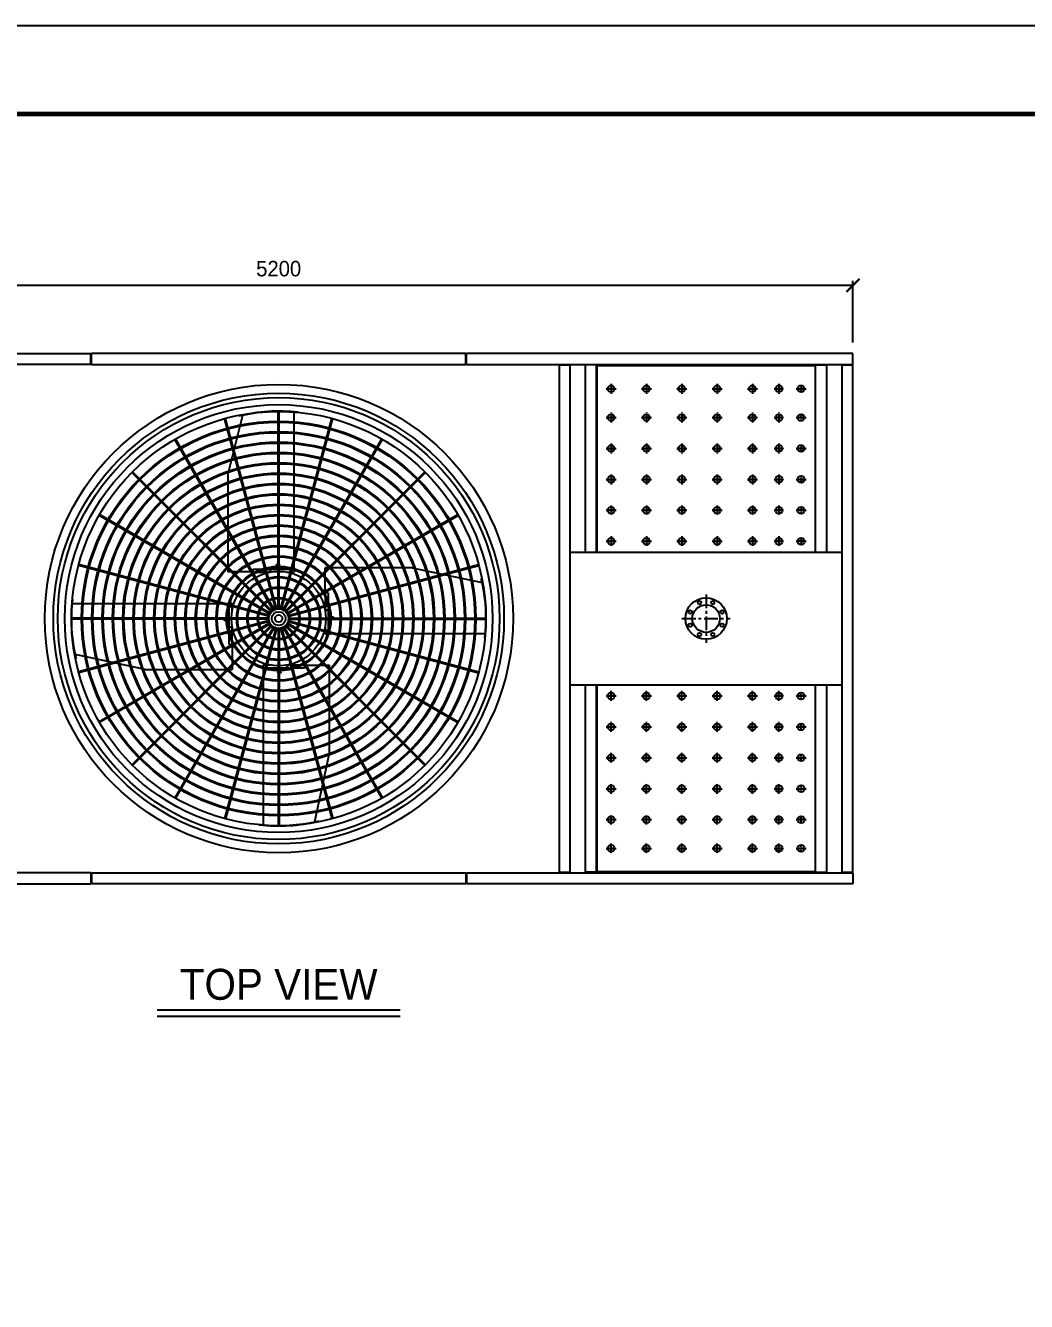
# Model space of a CAD drawing. Header units: millimetres. Extents: x 0 to 16815, y 0 to 11890.
# Drawn here: x 4202 to 8734, y 6116 to 11890 of the extents above; entities that cross this region are included whole.
import ezdxf
from ezdxf.enums import TextEntityAlignment as Align

# ---------------------------------------------------------------- set-up
doc = ezdxf.new("R2010")
doc.units = ezdxf.units.MM
doc.linetypes.add('CENTER', pattern=[2, 1.25, -0.25, 0.25, -0.25])
doc.layers.get('DEFPOINTS').update_dxf_attribs({"color": 143})
for name, color, linetype in [('CENTER', 1, 'CENTER'), ('냉각탑_dim', 1, 'Continuous'), ('냉각탑_form', 1, 'Continuous'), ('냉각탑_text', 3, 'Continuous')]:
    doc.layers.add(name, color=color, linetype=linetype)
doc.styles.add('HY울릉도L', font='')
doc.styles.add('돋움', font='')
doc.styles.get('HY울릉도L').set_extended_font_data('HY울릉도L')
doc.styles.get('돋움').set_extended_font_data('Dotum')
doc.dimstyles.new('성지DIM', dxfattribs={"dimtxt": 3.5, "dimasz": 3, "dimexe": 1, "dimexo": 2.5, "dimgap": 2, "dimtad": 1, "dimdec": 0, "dimzin": 3, "dimdsep": 46, "dimtxsty": 'HY울릉도L', "dimblk": 'ARCHTICK', "dimcen": -2, "dimclrd": 256, "dimclre": 256, "dimclrt": 7, "dimadec": 0, "dimazin": 0, "dimtfac": 1, "dimtdec": 0, "dimtofl": 0, "dimtmove": 0, "dimatfit": 3, "dimfxl": 0, "dimtolj": 1, "dimtzin": 0, "dimlwe": -1, "dimarcsym": 0})

# ---------------------------------------------------------------- blocks, each defined once
blk = doc.blocks.new('냉각탑form')
at = {"layer": 'DEFPOINTS'}
blk.add_lwpolyline([(0, 297.07), (420.1, 297.07), (420.1, 0), (0, 0)], close=True, dxfattribs=at)
at = {"layer": '냉각탑_form', "const_width": 0.5}
blk.add_lwpolyline([(10, 287.07), (10, 10), (410.1, 10), (410.1, 287.07)], close=True, dxfattribs=at)
blk = doc.blocks.new('_ArchTick')
at = {"color": 0, "linetype": 'ByBlock', "const_width": 0.15}
blk.add_lwpolyline([(-0.5, -0.5), (0.5, 0.5)], dxfattribs=at)
blk = doc.blocks.new('*D60')
at = {"layer": 'DEFPOINTS', "color": 0, "transparency": 16777216}
for p in [(7948.1, 10714.7), (2748.1, 10406.3), (7948.1, 10406.3)]:
    blk.add_point(p, dxfattribs=at)
at = {"layer": '냉각탑_dim', "transparency": 16777216}
for p, q in [((2748.1, 10456.3), (2748.1, 10734.7)), ((7948.1, 10456.3), (7948.1, 10734.7))]:
    blk.add_line(p, q, dxfattribs=at)
at = {"layer": '냉각탑_dim', "lineweight": -2, "transparency": 16777216}
blk.add_line((2748.1, 10714.7), (7948.1, 10714.7), dxfattribs=at)
at = {"layer": '냉각탑_dim', "lineweight": -2, "transparency": 16777216, "xscale": 60, "yscale": 60, "zscale": 60, "rotation": 180}
blk.add_blockref('_ArchTick', (2748.1, 10714.7), dxfattribs=at)
at = {"layer": '냉각탑_dim', "lineweight": -2, "transparency": 16777216, "xscale": 60, "yscale": 60, "zscale": 60}
blk.add_blockref('_ArchTick', (7948.1, 10714.7), dxfattribs=at)
at = {"layer": '냉각탑_dim', "color": 7, "transparency": 16777216, "insert": (5348.1, 10789.7), "char_height": 70, "attachment_point": 5, "style": 'HY울릉도L'}
blk.add_mtext('\\A1;5200', dxfattribs=at)

msp = doc.modelspace()

# ---------------------------------------------------------------- linework, layer by layer
at = {"color": 3}
for p, q in [((2748.1, 10406.3), (4498.1, 10406.3)), ((4498.1, 10356.3), (4498.1, 10406.3)), ((4498.1, 10356.3), (4498.1, 10406.3)), ((4500.1, 10356.3), (4500.1, 10406.3)), ((6196.1, 10406.3), (4500.1, 10406.3)), ((4500.1, 10356.3), (4500.1, 10406.3)), ((4500.1, 10356.3), (4500.1, 10406.3)), ((4500.1, 10356.3), (4500.1, 10406.3)), ((6196.1, 10406.3), (4500.1, 10406.3)), ((4500.1, 10356.3), (4500.1, 10406.3)), ((4500.1, 10356.3), (4500.1, 10406.3)), ((6196.1, 10356.3), (6196.1, 10406.3)), ((6196.1, 10356.3), (6196.1, 10406.3)), ((6196.1, 10356.3), (6196.1, 10406.3)), ((6196.1, 10356.3), (6196.1, 10406.3)), ((6196.1, 10356.3), (6196.1, 10406.3)), ((6196.1, 10356.3), (6196.1, 10406.3)), ((6196.1, 10356.3), (6196.1, 10406.3)), ((6196.1, 10356.3), (6196.1, 10406.3)), ((7948.1, 10406.3), (6198.1, 10406.3)), ((6198.1, 10356.3), (6198.1, 10406.3)), ((6198.1, 10356.3), (6198.1, 10406.3)), ((7948.1, 10356.3), (7948.1, 10406.3)), ((4498.1, 10356.3), (2748.1, 10356.3)), ((4500.1, 10356.3), (6196.1, 10356.3)), ((4500.1, 10356.3), (6196.1, 10356.3)), ((6198.1, 10356.3), (7948.1, 10356.3)), ((6618.3, 10354.3), (6618.3, 8058.3)), ((6618.3, 10354.3), (6668.3, 10354.3)), ((6668.3, 8058.3), (6668.3, 10354.3)), ((6787.2, 10354.3), (6737.2, 10354.3)), ((6737.2, 9506.3), (6737.2, 10354.3)), ((6787.2, 9506.3), (6787.2, 10354.3)), ((6789.2, 10351.3), (7777.2, 10351.3)), ((6789.2, 10351.3), (6789.2, 9506.3)), ((7777.2, 10351.3), (7777.2, 9506.3)), ((7777.2, 10351.3), (7777.2, 9506.3)), ((7779.2, 10354.3), (7829.2, 10354.3)), ((7779.2, 9506.3), (7779.2, 10354.3)), ((7829.2, 9506.3), (7829.2, 10354.3)), ((7898.2, 10354.3), (7948.2, 10354.3)), ((7898.2, 10354.3), (7898.2, 8058.3)), ((7948.2, 8058.3), (7948.2, 10354.3)), ((5333.1, 9253.2), (5103.2, 10111.2)), ((5337.6, 9254.4), (5107.7, 10112.4)), ((5117.8, 9855.9), (5185.2, 10126.2)), ((5345.8, 9255.4), (5345.8, 10143.8)), ((5350.4, 9255.4), (5350.4, 10143.8)), ((5358.6, 9254.4), (5588.5, 10112.4)), ((5363.1, 9253.2), (5593, 10111.2)), ((5417, 10140.3), (5417, 9430.5)), ((5321.5, 9247.7), (4877.3, 10017)), ((5325.5, 9250), (4881.4, 10019.3)), ((5370.6, 9250), (5814.8, 10019.3)), ((5374.7, 9247.7), (5818.9, 10017)), ((5311.7, 9239.4), (4683.5, 9867.5)), ((5315, 9242.7), (4686.9, 9870.8)), ((5117.8, 9855.9), (5117.8, 9417.2)), ((5381.2, 9242.7), (6009.3, 9870.8)), ((5384.5, 9239.4), (6012.7, 9867.5)), ((5304.3, 9228.8), (4535, 9673)), ((5306.7, 9232.9), (4537.4, 9677)), ((5389.5, 9232.9), (6158.8, 9677)), ((5391.8, 9228.8), (6161.2, 9673)), ((6668.3, 9506.3), (7898.2, 9506.3)), ((7948.2, 9506.3), (7948.3, 9506.3)), ((5300, 9216.7), (4442, 9446.7)), ((5301.2, 9221.3), (4443.2, 9451.2)), ((5231.6, 9417.2), (5117.8, 9417.2)), ((5231.6, 9417.2), (5117.8, 9417.2)), ((5231.6, 9430.5), (5417.9, 9430.5)), ((5231.6, 9430.5), (5417.9, 9430.5)), ((5231.6, 9430.5), (5231.6, 9416.4)), ((5231.6, 9430.5), (5231.6, 9416.4)), ((5231.6, 9416.4), (5309.4, 9416.4)), ((5231.6, 9416.4), (5309.4, 9416.4)), ((5342.1, 9451.9), (5339.1, 9446.8)), ((5342.1, 9451.9), (5339.1, 9446.8)), ((5339.1, 9446.8), (5342.1, 9441.8)), ((5339.1, 9446.8), (5342.1, 9441.8)), ((5347.9, 9451.9), (5342.1, 9451.9)), ((5347.9, 9451.9), (5342.1, 9451.9)), ((5342.1, 9441.8), (5347.9, 9441.8)), ((5342.1, 9441.8), (5347.9, 9441.8)), ((5350.9, 9446.8), (5347.9, 9451.9)), ((5350.9, 9446.8), (5347.9, 9451.9)), ((5347.9, 9441.8), (5350.9, 9446.8)), ((5347.9, 9441.8), (5350.9, 9446.8)), ((5386.8, 9416.4), (5417.9, 9416.4)), ((5386.8, 9416.4), (5417.9, 9416.4)), ((5395, 9221.3), (6253, 9451.2)), ((5396.2, 9216.7), (6254.2, 9446.7)), ((5417.9, 9430.5), (5417.9, 9416.4)), ((5417.9, 9430.5), (5417.9, 9416.4)), ((5952.3, 9436.6), (5559, 9436.6)), ((5559, 9322.8), (5559, 9436.6)), ((5559, 9322.8), (5559, 9436.6)), ((5952.3, 9436.6), (6269.5, 9369.1)), ((6266.8, 9388.1), (6265.2, 9388.1)), ((5558.2, 9322.8), (5558.2, 9245)), ((5558.2, 9322.8), (5558.2, 9245)), ((5572.3, 9322.8), (5558.2, 9322.8)), ((5572.3, 9322.8), (5558.2, 9322.8)), ((5572.3, 9322.8), (5572.3, 9136.5)), ((5572.3, 9322.8), (5572.3, 9136.5)), ((4412.6, 9275.2), (5123.9, 9275.2)), ((5123.9, 9089.7), (5123.9, 9276.1)), ((5123.9, 9089.7), (5123.9, 9276.1)), ((5123.9, 9276.1), (5137.9, 9276.1)), ((5123.9, 9276.1), (5137.9, 9276.1)), ((5137.9, 9245), (5137.9, 9276.1)), ((5137.9, 9245), (5137.9, 9276.1)), ((6283.2, 9294.7), (6281.6, 9294.7)), ((5298.9, 9208.6), (4410.6, 9208.6)), ((5298.9, 9203.9), (4410.6, 9203.9)), ((5300, 9195.8), (4442, 8965.9)), ((5301.2, 9191.3), (4443.2, 8961.4)), ((5304.3, 9183.7), (4535, 8739.6)), ((5107.5, 9209), (5102.5, 9206.1)), ((5107.5, 9209), (5102.5, 9206.1)), ((5102.5, 9206.1), (5102.5, 9200.3)), ((5102.5, 9206.1), (5102.5, 9200.3)), ((5102.5, 9200.3), (5107.5, 9197.3)), ((5102.5, 9200.3), (5107.5, 9197.3)), ((5112.6, 9206.1), (5107.5, 9209)), ((5112.6, 9206.1), (5107.5, 9209)), ((5107.5, 9197.3), (5112.6, 9200.3)), ((5107.5, 9197.3), (5112.6, 9200.3)), ((5112.6, 9200.3), (5112.6, 9206.1)), ((5112.6, 9200.3), (5112.6, 9206.1)), ((5391.8, 9183.7), (6161.2, 8739.6)), ((5395, 9191.3), (6253, 8961.4)), ((5396.2, 9195.8), (6254.2, 8965.9)), ((5397.3, 9208.6), (6285.6, 9208.6)), ((5397.3, 9203.9), (6285.6, 9203.9)), ((5588.7, 9215.2), (5583.6, 9212.3)), ((5588.7, 9215.2), (5583.6, 9212.3)), ((5583.6, 9212.3), (5583.6, 9206.4)), ((5583.6, 9212.3), (5583.6, 9206.4)), ((5583.6, 9206.4), (5588.7, 9203.5)), ((5583.6, 9206.4), (5588.7, 9203.5)), ((5593.7, 9212.3), (5588.7, 9215.2)), ((5593.7, 9212.3), (5588.7, 9215.2)), ((5588.7, 9203.5), (5593.7, 9206.4)), ((5588.7, 9203.5), (5593.7, 9206.4)), ((5593.7, 9206.4), (5593.7, 9212.3)), ((5593.7, 9206.4), (5593.7, 9212.3)), ((5306.7, 9179.7), (4537.4, 8735.5)), ((5311.7, 9173.2), (4683.5, 8545)), ((5315, 9169.9), (4686.9, 8541.7)), ((5321.5, 9164.9), (4877.3, 8395.6)), ((5325.5, 9162.5), (4881.4, 8393.2)), ((5333.1, 9159.4), (5103.2, 8301.3)), ((5337.6, 9158.2), (5107.7, 8300.1)), ((5137.9, 9089.7), (5137.9, 9167.6)), ((5137.9, 9089.7), (5137.9, 9167.6)), ((5345.8, 9157.1), (5345.8, 8268.8)), ((5350.4, 9157.1), (5350.4, 8268.8)), ((5358.6, 9158.2), (5588.5, 8300.1)), ((5363.1, 9159.4), (5593, 8301.3)), ((5370.6, 9162.5), (5814.8, 8393.2)), ((5374.7, 9164.9), (5818.9, 8395.6)), ((5381.2, 9169.9), (6009.3, 8541.7)), ((5384.5, 9173.2), (6012.7, 8545)), ((5389.5, 9179.7), (6158.8, 8735.5)), ((5558.2, 9167.6), (5558.2, 9136.5)), ((5558.2, 9167.6), (5558.2, 9136.5)), ((5572.3, 9136.5), (5558.2, 9136.5)), ((5572.3, 9136.5), (5558.2, 9136.5)), ((6283.6, 9137.4), (5572.3, 9137.4)), ((5123.9, 9089.7), (5137.9, 9089.7)), ((5123.9, 9089.7), (5137.9, 9089.7)), ((5137.2, 9089.7), (5137.2, 8976)), ((5137.2, 9089.7), (5137.2, 8976)), ((6283.2, 9117.8), (6281.6, 9117.8)), ((4743.9, 8976), (4426.7, 9043.4)), ((4743.9, 8976), (5137.2, 8976)), ((5309.4, 8996.1), (5278.3, 8996.1)), ((5278.3, 8982.1), (5278.3, 8996.1)), ((5309.4, 8996.1), (5278.3, 8996.1)), ((5278.3, 8982.1), (5278.3, 8996.1)), ((5309.4, 8996.1), (5278.3, 8996.1)), ((5278.3, 8982.1), (5278.3, 8996.1)), ((5309.4, 8996.1), (5278.3, 8996.1)), ((5278.3, 8982.1), (5278.3, 8996.1)), ((5464.6, 8982.1), (5278.3, 8982.1)), ((5464.6, 8982.1), (5278.3, 8982.1)), ((5464.6, 8982.1), (5278.3, 8982.1)), ((5464.6, 8982.1), (5278.3, 8982.1)), ((5279.2, 8272.2), (5279.2, 8982.1)), ((5279.2, 8272.2), (5279.2, 8982.1)), ((5348.3, 8970.8), (5345.3, 8965.7)), ((5348.3, 8970.8), (5345.3, 8965.7)), ((5348.3, 8970.8), (5345.3, 8965.7)), ((5348.3, 8970.8), (5345.3, 8965.7)), ((5345.3, 8965.7), (5348.3, 8960.6)), ((5345.3, 8965.7), (5348.3, 8960.6)), ((5345.3, 8965.7), (5348.3, 8960.6)), ((5345.3, 8965.7), (5348.3, 8960.6)), ((5354.1, 8970.8), (5348.3, 8970.8)), ((5354.1, 8970.8), (5348.3, 8970.8)), ((5354.1, 8970.8), (5348.3, 8970.8)), ((5354.1, 8970.8), (5348.3, 8970.8)), ((5348.3, 8960.6), (5354.1, 8960.6)), ((5348.3, 8960.6), (5354.1, 8960.6)), ((5348.3, 8960.6), (5354.1, 8960.6)), ((5348.3, 8960.6), (5354.1, 8960.6)), ((5357, 8965.7), (5354.1, 8970.8)), ((5357, 8965.7), (5354.1, 8970.8)), ((5357, 8965.7), (5354.1, 8970.8)), ((5357, 8965.7), (5354.1, 8970.8)), ((5354.1, 8960.6), (5357, 8965.7)), ((5354.1, 8960.6), (5357, 8965.7)), ((5354.1, 8960.6), (5357, 8965.7)), ((5354.1, 8960.6), (5357, 8965.7)), ((5464.6, 8996.1), (5386.8, 8996.1)), ((5464.6, 8996.1), (5386.8, 8996.1)), ((5464.6, 8996.1), (5386.8, 8996.1)), ((5464.6, 8996.1), (5386.8, 8996.1)), ((5464.6, 8982.1), (5464.6, 8996.1)), ((5464.6, 8982.1), (5464.6, 8996.1)), ((5464.6, 8982.1), (5464.6, 8996.1)), ((5464.6, 8982.1), (5464.6, 8996.1)), ((5464.6, 8995.3), (5578.4, 8995.3)), ((5464.6, 8995.3), (5578.4, 8995.3)), ((5464.6, 8995.3), (5578.4, 8995.3)), ((5464.6, 8995.3), (5578.4, 8995.3)), ((5578.4, 8603.6), (5578.4, 8995.3)), ((5578.4, 8603.6), (5578.4, 8995.3)), ((6668.3, 8906.3), (7898.2, 8906.3)), ((6737.2, 8058.3), (6737.2, 8906.3)), ((6787.2, 8058.3), (6787.2, 8906.3)), ((6789.2, 8906.3), (6789.2, 8061.3)), ((7777.2, 8906.3), (7777.2, 8061.3)), ((7777.2, 8906.3), (7777.2, 8061.3)), ((7779.2, 8058.3), (7779.2, 8906.3)), ((7829.2, 8058.3), (7829.2, 8906.3)), ((7948.2, 8906.3), (7948.3, 8906.3)), ((5578.4, 8603.6), (5511, 8286.4)), ((4498.1, 8056.3), (2748.1, 8056.3)), ((4498.1, 8056.3), (4498.1, 8006.3)), ((4498.1, 8056.3), (4498.1, 8006.3)), ((4500, 8056.3), (4500, 8006.3)), ((4500, 8056.3), (6196, 8056.3)), ((4500, 8056.3), (4500, 8006.3)), ((4500, 8056.3), (4500, 8006.3)), ((4500, 8056.3), (4500, 8006.3)), ((4500, 8056.3), (6196, 8056.3)), ((4500, 8056.3), (4500, 8006.3)), ((4500, 8056.3), (4500, 8006.3)), ((6196, 8056.3), (6196, 8006.3)), ((6196, 8056.3), (6196, 8006.3)), ((6196, 8056.3), (6196, 8006.3)), ((6196, 8056.3), (6196, 8006.3)), ((6196, 8056.3), (6196, 8006.3)), ((6196, 8056.3), (6196, 8006.3)), ((6196, 8056.3), (6196, 8006.3)), ((6196, 8056.3), (6196, 8006.3)), ((6198.1, 8056.3), (7948.1, 8056.3)), ((6198.1, 8056.3), (6198.1, 8006.3)), ((6198.1, 8056.3), (6198.1, 8006.3)), ((6618.3, 8058.3), (6668.3, 8058.3)), ((6787.2, 8058.3), (6737.2, 8058.3)), ((6789.2, 8061.3), (7777.2, 8061.3)), ((7779.2, 8058.3), (7829.2, 8058.3)), ((7898.2, 8058.3), (7948.2, 8058.3)), ((7948.1, 8056.3), (7948.1, 8006.3)), ((2748.1, 8006.3), (4498.1, 8006.3)), ((6196, 8006.3), (4500, 8006.3)), ((6196, 8006.3), (4500, 8006.3)), ((7948.1, 8006.3), (6198.1, 8006.3))]:
    msp.add_line(p, q, dxfattribs=at)
at = {"color": 1}
for p, q in [((4798.1, 7436.3), (5898.1, 7436.3)), ((4798.1, 7406.3), (5898.1, 7406.3))]:
    msp.add_line(p, q, dxfattribs=at)
at = {"color": 3}
for centre, radius in [((5349.3, 9206.3), 1060), ((5348.1, 9206.3), 1020), ((5348.1, 9206.3), 1000), ((5348.1, 9206.3), 1000), ((5348.1, 9206.3), 968.3), ((5348.1, 9206.3), 937.5), ((5348.1, 9206.3), 893), ((5348.1, 9206.3), 888.3), ((5348.1, 9206.3), 846.1), ((5348.1, 9206.3), 841.4), ((5348.1, 9206.3), 799.2), ((5348.1, 9206.3), 794.5), ((5348.1, 9206.3), 752.3), ((5348.1, 9206.3), 747.6), ((5348.1, 9206.3), 705.5), ((5348.1, 9206.3), 700.8), ((5348.1, 9206.3), 658.6), ((5348.1, 9206.3), 653.9), ((5348.1, 9206.3), 611.7), ((5348.1, 9206.3), 607), ((5348.1, 9206.3), 564.8), ((5348.1, 9206.3), 560.1), ((5348.1, 9206.3), 518), ((5348.1, 9206.3), 513.3), ((5348.1, 9206.3), 471.1), ((5348.1, 9206.3), 466.4), ((5348.1, 9206.3), 424.2), ((5348.1, 9206.3), 419.5), ((5348.1, 9206.3), 377.3), ((5348.1, 9206.3), 372.6), ((5348.1, 9206.3), 330.5), ((5348.1, 9206.3), 325.8), ((5348.1, 9206.3), 283.6), ((5348.1, 9206.3), 278.9), ((5348.1, 9206.3), 236.7), ((5348.1, 9206.3), 232), ((5348.1, 9206.3), 213.7), ((5278.3, 9424.2), 1.56), ((5278.3, 9424.2), 1.56), ((5309.5, 9424.2), 1.56), ((5309.5, 9424.2), 1.56), ((5345, 9446.8), 6.64), ((5345, 9446.8), 6.64), ((5402.5, 9424.2), 1.56), ((5402.5, 9424.2), 1.56), ((5348.1, 9206.3), 189.8), ((5348.1, 9206.3), 185.2), ((5348.1, 9206.3), 143), ((5348.1, 9206.3), 138.3), ((5348.1, 9206.3), 96.1), ((5348.1, 9206.3), 91.4), ((7283.3, 9206.3), 93.8), ((5130.1, 9260.7), 1.56), ((5130.1, 9260.7), 1.56), ((5348.1, 9206.3), 49.2), ((5348.1, 9206.3), 44.5), ((5566.1, 9276.1), 1.56), ((5566.1, 9276.1), 1.56), ((5566.1, 9244.9), 1.56), ((5566.1, 9244.9), 1.56), ((7211.2, 9236.2), 7.81), ((7283.3, 9206.3), 62.5), ((7253.5, 9278.5), 7.81), ((7313.2, 9278.5), 7.81), ((7355.5, 9236.2), 7.81), ((5107.5, 9203.2), 6.64), ((5107.5, 9203.2), 6.64), ((5348.1, 9206.3), 31.2), ((5348.1, 9206.3), 16.4), ((5588.7, 9209.4), 6.64), ((5588.7, 9209.4), 6.64), ((7211.2, 9176.4), 7.81), ((7355.5, 9176.4), 7.81), ((5130.1, 9167.7), 1.56), ((5130.1, 9167.7), 1.56), ((5130.1, 9136.5), 1.56), ((5130.1, 9136.5), 1.56), ((5566.1, 9151.9), 1.56), ((5566.1, 9151.9), 1.56), ((7253.5, 9134.1), 7.81), ((7313.2, 9134.1), 7.81), ((5293.7, 8988.3), 1.56), ((5293.7, 8988.3), 1.56), ((5293.7, 8988.3), 1.56), ((5293.7, 8988.3), 1.56), ((5351.2, 8965.7), 6.64), ((5351.2, 8965.7), 6.64), ((5351.2, 8965.7), 6.64), ((5351.2, 8965.7), 6.64), ((5386.7, 8988.3), 1.56), ((5386.7, 8988.3), 1.56), ((5386.7, 8988.3), 1.56), ((5386.7, 8988.3), 1.56), ((5417.9, 8988.3), 1.56), ((5417.9, 8988.3), 1.56), ((5417.9, 8988.3), 1.56), ((5417.9, 8988.3), 1.56)]:
    msp.add_circle(centre, radius, dxfattribs=at)
for centre in [(6853.2, 10246.3), (7013.2, 10246.3), (7173.2, 10246.3), (7333.2, 10246.3), (7493.2, 10246.3), (7613.2, 10246.3), (7713.2, 10246.3), (6853.2, 10116.3), (7013.2, 10116.3), (7173.2, 10116.3), (7333.2, 10116.3), (7493.2, 10116.3), (7613.2, 10116.3), (7713.2, 10116.3), (6853.2, 9976.3), (7013.2, 9976.3), (7173.2, 9976.3), (7333.2, 9976.3), (7493.2, 9976.3), (7613.2, 9976.3), (7713.2, 9976.3), (6853.2, 9836.3), (7013.2, 9836.3), (7173.2, 9836.3), (7333.2, 9836.3), (7493.2, 9836.3), (7613.2, 9836.3), (7713.2, 9836.3), (6853.2, 9696.3), (7013.2, 9696.3), (7173.2, 9696.3), (7333.2, 9696.3), (7493.2, 9696.3), (7613.2, 9696.3), (7713.2, 9696.3), (6853.2, 9556.3), (7013.2, 9556.3), (7173.2, 9556.3), (7333.2, 9556.3), (7493.2, 9556.3), (7613.2, 9556.3), (7713.2, 9556.3), (6853.2, 8856.3), (7013.2, 8856.3), (7173.2, 8856.3), (7333.2, 8856.3), (7493.2, 8856.3), (7613.2, 8856.3), (7713.2, 8856.3), (6853.2, 8716.3), (7013.2, 8716.3), (7173.2, 8716.3), (7333.2, 8716.3), (7493.2, 8716.3), (7613.2, 8716.3), (7713.2, 8716.3), (6853.2, 8576.3), (7013.2, 8576.3), (7173.2, 8576.3), (7333.2, 8576.3), (7493.2, 8576.3), (7613.2, 8576.3), (7713.2, 8576.3), (6853.2, 8436.3), (7013.2, 8436.3), (7173.2, 8436.3), (7333.2, 8436.3), (7493.2, 8436.3), (7613.2, 8436.3), (7713.2, 8436.3), (6853.2, 8296.3), (7013.2, 8296.3), (7173.2, 8296.3), (7333.2, 8296.3), (7493.2, 8296.3), (7613.2, 8296.3), (7713.2, 8296.3), (6853.2, 8166.3), (7013.2, 8166.3), (7173.2, 8166.3), (7333.2, 8166.3), (7493.2, 8166.3), (7613.2, 8166.3), (7713.2, 8166.3)]:
    msp.add_circle(centre, 15.5)
for centre, radius, start, end in [((5348.1, 9363.7), 781.2, 83.50065, 103.45952), ((5348.1, 9363.7), 779.7, 83.48757, 103.487), ((5507, 9206.3), 779.7, 353.48757, 13.487), ((5507, 9206.3), 781.2, 353.50065, 13.45952), ((5189.2, 9206.3), 781.2, 173.50065, 193.45952), ((5189.2, 9206.3), 779.7, 173.48757, 193.487), ((5348.1, 9048.9), 779.7, 263.48757, 283.487), ((5348.1, 9048.9), 781.2, 263.50065, 283.45952)]:
    msp.add_arc(centre, radius, start, end, dxfattribs=at)
at = {"layer": 'CENTER'}
for p, q in [((6830.9, 10246.3), (6875.5, 10246.3)), ((6870.4, 10246.3), (6836, 10246.3)), ((6836, 10246.3), (6870.4, 10246.3)), ((6870.4, 10246.3), (6836, 10246.3)), ((6853.2, 10268.6), (6853.2, 10223.9)), ((6853.2, 10263.5), (6853.2, 10229.1)), ((6990.9, 10246.3), (7035.5, 10246.3)), ((7030.4, 10246.3), (6996, 10246.3)), ((6996, 10246.3), (7030.4, 10246.3)), ((7030.4, 10246.3), (6996, 10246.3)), ((7013.2, 10268.6), (7013.2, 10223.9)), ((7013.2, 10263.5), (7013.2, 10229.1)), ((7150.9, 10246.3), (7195.5, 10246.3)), ((7190.4, 10246.3), (7156, 10246.3)), ((7156, 10246.3), (7190.4, 10246.3)), ((7190.4, 10246.3), (7156, 10246.3)), ((7173.2, 10268.6), (7173.2, 10223.9)), ((7173.2, 10263.5), (7173.2, 10229.1)), ((7310.9, 10246.3), (7355.5, 10246.3)), ((7350.4, 10246.3), (7316, 10246.3)), ((7316, 10246.3), (7350.4, 10246.3)), ((7350.4, 10246.3), (7316, 10246.3)), ((7333.2, 10268.6), (7333.2, 10223.9)), ((7333.2, 10263.5), (7333.2, 10229.1)), ((7470.9, 10246.3), (7515.5, 10246.3)), ((7510.4, 10246.3), (7476, 10246.3)), ((7476, 10246.3), (7510.4, 10246.3)), ((7510.4, 10246.3), (7476, 10246.3)), ((7493.2, 10268.6), (7493.2, 10223.9)), ((7493.2, 10263.5), (7493.2, 10229.1)), ((7590.9, 10246.3), (7635.5, 10246.3)), ((7630.4, 10246.3), (7596, 10246.3)), ((7596, 10246.3), (7630.4, 10246.3)), ((7630.4, 10246.3), (7596, 10246.3)), ((7613.2, 10268.6), (7613.2, 10223.9)), ((7613.2, 10263.5), (7613.2, 10229.1)), ((7690.9, 10246.3), (7735.5, 10246.3)), ((7730.4, 10246.3), (7696, 10246.3)), ((7696, 10246.3), (7730.4, 10246.3)), ((7730.4, 10246.3), (7696, 10246.3)), ((7713.2, 10263.5), (7713.2, 10229.1)), ((6830.9, 10116.3), (6875.5, 10116.3)), ((6870.4, 10116.3), (6836, 10116.3)), ((6836, 10116.3), (6870.4, 10116.3)), ((6870.4, 10116.3), (6836, 10116.3)), ((6853.2, 10138.6), (6853.2, 10093.9)), ((6853.2, 10133.5), (6853.2, 10099.1)), ((6853.2, 10133.5), (6853.2, 10099.1)), ((6990.9, 10116.3), (7035.5, 10116.3)), ((7030.4, 10116.3), (6996, 10116.3)), ((6996, 10116.3), (7030.4, 10116.3)), ((7030.4, 10116.3), (6996, 10116.3)), ((7013.2, 10138.6), (7013.2, 10093.9)), ((7013.2, 10133.5), (7013.2, 10099.1)), ((7013.2, 10133.5), (7013.2, 10099.1)), ((7150.9, 10116.3), (7195.5, 10116.3)), ((7190.4, 10116.3), (7156, 10116.3)), ((7156, 10116.3), (7190.4, 10116.3)), ((7190.4, 10116.3), (7156, 10116.3)), ((7173.2, 10138.6), (7173.2, 10093.9)), ((7173.2, 10133.5), (7173.2, 10099.1)), ((7173.2, 10133.5), (7173.2, 10099.1)), ((7310.9, 10116.3), (7355.5, 10116.3)), ((7350.4, 10116.3), (7316, 10116.3)), ((7316, 10116.3), (7350.4, 10116.3)), ((7350.4, 10116.3), (7316, 10116.3)), ((7333.2, 10138.6), (7333.2, 10093.9)), ((7333.2, 10133.5), (7333.2, 10099.1)), ((7333.2, 10133.5), (7333.2, 10099.1)), ((7470.9, 10116.3), (7515.5, 10116.3)), ((7510.4, 10116.3), (7476, 10116.3)), ((7476, 10116.3), (7510.4, 10116.3)), ((7510.4, 10116.3), (7476, 10116.3)), ((7493.2, 10138.6), (7493.2, 10093.9)), ((7493.2, 10133.5), (7493.2, 10099.1)), ((7493.2, 10133.5), (7493.2, 10099.1)), ((7590.9, 10116.3), (7635.5, 10116.3)), ((7630.4, 10116.3), (7596, 10116.3)), ((7596, 10116.3), (7630.4, 10116.3)), ((7630.4, 10116.3), (7596, 10116.3)), ((7613.2, 10138.6), (7613.2, 10093.9)), ((7613.2, 10133.5), (7613.2, 10099.1)), ((7613.2, 10133.5), (7613.2, 10099.1)), ((7690.9, 10116.3), (7735.5, 10116.3)), ((7730.4, 10116.3), (7696, 10116.3)), ((7696, 10116.3), (7730.4, 10116.3)), ((7730.4, 10116.3), (7696, 10116.3)), ((7713.2, 10133.5), (7713.2, 10099.1)), ((6853.2, 9998.6), (6853.2, 9953.9)), ((6853.2, 9993.5), (6853.2, 9959.1)), ((6853.2, 9993.5), (6853.2, 9959.1)), ((7013.2, 9998.6), (7013.2, 9953.9)), ((7013.2, 9993.5), (7013.2, 9959.1)), ((7013.2, 9993.5), (7013.2, 9959.1)), ((7173.2, 9998.6), (7173.2, 9953.9)), ((7173.2, 9993.5), (7173.2, 9959.1)), ((7173.2, 9993.5), (7173.2, 9959.1)), ((7333.2, 9998.6), (7333.2, 9953.9)), ((7333.2, 9993.5), (7333.2, 9959.1)), ((7333.2, 9993.5), (7333.2, 9959.1)), ((7493.2, 9998.6), (7493.2, 9953.9)), ((7493.2, 9993.5), (7493.2, 9959.1)), ((7493.2, 9993.5), (7493.2, 9959.1)), ((7613.2, 9998.6), (7613.2, 9953.9)), ((7613.2, 9993.5), (7613.2, 9959.1)), ((7613.2, 9993.5), (7613.2, 9959.1)), ((7713.2, 9993.5), (7713.2, 9959.1)), ((6830.9, 9976.3), (6875.5, 9976.3)), ((6870.4, 9976.3), (6836, 9976.3)), ((6836, 9976.3), (6870.4, 9976.3)), ((6870.4, 9976.3), (6836, 9976.3)), ((6990.9, 9976.3), (7035.5, 9976.3)), ((7030.4, 9976.3), (6996, 9976.3)), ((6996, 9976.3), (7030.4, 9976.3)), ((7030.4, 9976.3), (6996, 9976.3)), ((7150.9, 9976.3), (7195.5, 9976.3)), ((7190.4, 9976.3), (7156, 9976.3)), ((7156, 9976.3), (7190.4, 9976.3)), ((7190.4, 9976.3), (7156, 9976.3)), ((7310.9, 9976.3), (7355.5, 9976.3)), ((7350.4, 9976.3), (7316, 9976.3)), ((7316, 9976.3), (7350.4, 9976.3)), ((7350.4, 9976.3), (7316, 9976.3)), ((7470.9, 9976.3), (7515.5, 9976.3)), ((7510.4, 9976.3), (7476, 9976.3)), ((7476, 9976.3), (7510.4, 9976.3)), ((7510.4, 9976.3), (7476, 9976.3)), ((7590.9, 9976.3), (7635.5, 9976.3)), ((7630.4, 9976.3), (7596, 9976.3)), ((7596, 9976.3), (7630.4, 9976.3)), ((7630.4, 9976.3), (7596, 9976.3)), ((7690.9, 9976.3), (7735.5, 9976.3)), ((7730.4, 9976.3), (7696, 9976.3)), ((7696, 9976.3), (7730.4, 9976.3)), ((7730.4, 9976.3), (7696, 9976.3)), ((6830.9, 9836.3), (6875.5, 9836.3)), ((6870.4, 9836.3), (6836, 9836.3)), ((6836, 9836.3), (6870.4, 9836.3)), ((6870.4, 9836.3), (6836, 9836.3)), ((6853.2, 9858.6), (6853.2, 9813.9)), ((6853.2, 9853.5), (6853.2, 9819.1)), ((6853.2, 9853.5), (6853.2, 9819.1)), ((6990.9, 9836.3), (7035.5, 9836.3)), ((7030.4, 9836.3), (6996, 9836.3)), ((6996, 9836.3), (7030.4, 9836.3)), ((7030.4, 9836.3), (6996, 9836.3)), ((7013.2, 9858.6), (7013.2, 9813.9)), ((7013.2, 9853.5), (7013.2, 9819.1)), ((7013.2, 9853.5), (7013.2, 9819.1)), ((7150.9, 9836.3), (7195.5, 9836.3)), ((7190.4, 9836.3), (7156, 9836.3)), ((7156, 9836.3), (7190.4, 9836.3)), ((7190.4, 9836.3), (7156, 9836.3)), ((7173.2, 9858.6), (7173.2, 9813.9)), ((7173.2, 9853.5), (7173.2, 9819.1)), ((7173.2, 9853.5), (7173.2, 9819.1)), ((7310.9, 9836.3), (7355.5, 9836.3)), ((7350.4, 9836.3), (7316, 9836.3)), ((7316, 9836.3), (7350.4, 9836.3)), ((7350.4, 9836.3), (7316, 9836.3)), ((7333.2, 9858.6), (7333.2, 9813.9)), ((7333.2, 9853.5), (7333.2, 9819.1)), ((7333.2, 9853.5), (7333.2, 9819.1)), ((7470.9, 9836.3), (7515.5, 9836.3)), ((7510.4, 9836.3), (7476, 9836.3)), ((7476, 9836.3), (7510.4, 9836.3)), ((7510.4, 9836.3), (7476, 9836.3)), ((7493.2, 9858.6), (7493.2, 9813.9)), ((7493.2, 9853.5), (7493.2, 9819.1)), ((7493.2, 9853.5), (7493.2, 9819.1)), ((7590.9, 9836.3), (7635.5, 9836.3)), ((7630.4, 9836.3), (7596, 9836.3)), ((7596, 9836.3), (7630.4, 9836.3)), ((7630.4, 9836.3), (7596, 9836.3)), ((7613.2, 9858.6), (7613.2, 9813.9)), ((7613.2, 9853.5), (7613.2, 9819.1)), ((7613.2, 9853.5), (7613.2, 9819.1)), ((7690.9, 9836.3), (7735.5, 9836.3)), ((7730.4, 9836.3), (7696, 9836.3)), ((7696, 9836.3), (7730.4, 9836.3)), ((7730.4, 9836.3), (7696, 9836.3)), ((7713.2, 9853.5), (7713.2, 9819.1)), ((6853.2, 9718.6), (6853.2, 9673.9)), ((6853.2, 9713.5), (6853.2, 9679.1)), ((6853.2, 9713.5), (6853.2, 9679.1)), ((7013.2, 9718.6), (7013.2, 9673.9)), ((7013.2, 9713.5), (7013.2, 9679.1)), ((7013.2, 9713.5), (7013.2, 9679.1)), ((7173.2, 9718.6), (7173.2, 9673.9)), ((7173.2, 9713.5), (7173.2, 9679.1)), ((7173.2, 9713.5), (7173.2, 9679.1)), ((7333.2, 9718.6), (7333.2, 9673.9)), ((7333.2, 9713.5), (7333.2, 9679.1)), ((7333.2, 9713.5), (7333.2, 9679.1)), ((7493.2, 9718.6), (7493.2, 9673.9)), ((7493.2, 9713.5), (7493.2, 9679.1)), ((7493.2, 9713.5), (7493.2, 9679.1)), ((7613.2, 9718.6), (7613.2, 9673.9)), ((7613.2, 9713.5), (7613.2, 9679.1)), ((7613.2, 9713.5), (7613.2, 9679.1)), ((7713.2, 9713.5), (7713.2, 9679.1)), ((6830.9, 9696.3), (6875.5, 9696.3)), ((6870.4, 9696.3), (6836, 9696.3)), ((6836, 9696.3), (6870.4, 9696.3)), ((6870.4, 9696.3), (6836, 9696.3)), ((6990.9, 9696.3), (7035.5, 9696.3)), ((7030.4, 9696.3), (6996, 9696.3)), ((6996, 9696.3), (7030.4, 9696.3)), ((7030.4, 9696.3), (6996, 9696.3)), ((7150.9, 9696.3), (7195.5, 9696.3)), ((7190.4, 9696.3), (7156, 9696.3)), ((7156, 9696.3), (7190.4, 9696.3)), ((7190.4, 9696.3), (7156, 9696.3)), ((7310.9, 9696.3), (7355.5, 9696.3)), ((7350.4, 9696.3), (7316, 9696.3)), ((7316, 9696.3), (7350.4, 9696.3)), ((7350.4, 9696.3), (7316, 9696.3)), ((7470.9, 9696.3), (7515.5, 9696.3)), ((7510.4, 9696.3), (7476, 9696.3)), ((7476, 9696.3), (7510.4, 9696.3)), ((7510.4, 9696.3), (7476, 9696.3)), ((7590.9, 9696.3), (7635.5, 9696.3)), ((7630.4, 9696.3), (7596, 9696.3)), ((7596, 9696.3), (7630.4, 9696.3)), ((7630.4, 9696.3), (7596, 9696.3)), ((7690.9, 9696.3), (7735.5, 9696.3)), ((7730.4, 9696.3), (7696, 9696.3)), ((7696, 9696.3), (7730.4, 9696.3)), ((7730.4, 9696.3), (7696, 9696.3)), ((6830.9, 9556.3), (6875.5, 9556.3)), ((6870.4, 9556.3), (6836, 9556.3)), ((6836, 9556.3), (6870.4, 9556.3)), ((6870.4, 9556.3), (6836, 9556.3)), ((6853.2, 9578.6), (6853.2, 9533.9)), ((6853.2, 9573.5), (6853.2, 9539.1)), ((6853.2, 9573.5), (6853.2, 9539.1)), ((6990.9, 9556.3), (7035.5, 9556.3)), ((7030.4, 9556.3), (6996, 9556.3)), ((6996, 9556.3), (7030.4, 9556.3)), ((7030.4, 9556.3), (6996, 9556.3)), ((7013.2, 9578.6), (7013.2, 9533.9)), ((7013.2, 9573.5), (7013.2, 9539.1)), ((7013.2, 9573.5), (7013.2, 9539.1)), ((7150.9, 9556.3), (7195.5, 9556.3)), ((7190.4, 9556.3), (7156, 9556.3)), ((7156, 9556.3), (7190.4, 9556.3)), ((7190.4, 9556.3), (7156, 9556.3)), ((7173.2, 9578.6), (7173.2, 9533.9)), ((7173.2, 9573.5), (7173.2, 9539.1)), ((7173.2, 9573.5), (7173.2, 9539.1)), ((7310.9, 9556.3), (7355.5, 9556.3)), ((7350.4, 9556.3), (7316, 9556.3)), ((7316, 9556.3), (7350.4, 9556.3)), ((7350.4, 9556.3), (7316, 9556.3)), ((7333.2, 9578.6), (7333.2, 9533.9)), ((7333.2, 9573.5), (7333.2, 9539.1)), ((7333.2, 9573.5), (7333.2, 9539.1)), ((7470.9, 9556.3), (7515.5, 9556.3)), ((7510.4, 9556.3), (7476, 9556.3)), ((7476, 9556.3), (7510.4, 9556.3)), ((7510.4, 9556.3), (7476, 9556.3)), ((7493.2, 9578.6), (7493.2, 9533.9)), ((7493.2, 9573.5), (7493.2, 9539.1)), ((7493.2, 9573.5), (7493.2, 9539.1)), ((7590.9, 9556.3), (7635.5, 9556.3)), ((7630.4, 9556.3), (7596, 9556.3)), ((7596, 9556.3), (7630.4, 9556.3)), ((7630.4, 9556.3), (7596, 9556.3)), ((7613.2, 9578.6), (7613.2, 9533.9)), ((7613.2, 9573.5), (7613.2, 9539.1)), ((7613.2, 9573.5), (7613.2, 9539.1)), ((7690.9, 9556.3), (7735.5, 9556.3)), ((7730.4, 9556.3), (7696, 9556.3)), ((7696, 9556.3), (7730.4, 9556.3)), ((7730.4, 9556.3), (7696, 9556.3)), ((7713.2, 9573.5), (7713.2, 9539.1)), ((6830.9, 8856.3), (6875.5, 8856.3)), ((6870.4, 8856.3), (6836, 8856.3)), ((6836, 8856.3), (6870.4, 8856.3)), ((6870.4, 8856.3), (6836, 8856.3)), ((6853.2, 8833.9), (6853.2, 8878.6)), ((6853.2, 8839.1), (6853.2, 8873.5)), ((6853.2, 8839.1), (6853.2, 8873.5)), ((6990.9, 8856.3), (7035.5, 8856.3)), ((7030.4, 8856.3), (6996, 8856.3)), ((6996, 8856.3), (7030.4, 8856.3)), ((7030.4, 8856.3), (6996, 8856.3)), ((7013.2, 8833.9), (7013.2, 8878.6)), ((7013.2, 8839.1), (7013.2, 8873.5)), ((7013.2, 8839.1), (7013.2, 8873.5)), ((7150.9, 8856.3), (7195.5, 8856.3)), ((7190.4, 8856.3), (7156, 8856.3)), ((7156, 8856.3), (7190.4, 8856.3)), ((7190.4, 8856.3), (7156, 8856.3)), ((7173.2, 8833.9), (7173.2, 8878.6)), ((7173.2, 8839.1), (7173.2, 8873.5)), ((7173.2, 8839.1), (7173.2, 8873.5)), ((7310.9, 8856.3), (7355.5, 8856.3)), ((7350.4, 8856.3), (7316, 8856.3)), ((7316, 8856.3), (7350.4, 8856.3)), ((7350.4, 8856.3), (7316, 8856.3)), ((7333.2, 8833.9), (7333.2, 8878.6)), ((7333.2, 8839.1), (7333.2, 8873.5)), ((7333.2, 8839.1), (7333.2, 8873.5)), ((7470.9, 8856.3), (7515.5, 8856.3)), ((7510.4, 8856.3), (7476, 8856.3)), ((7476, 8856.3), (7510.4, 8856.3)), ((7510.4, 8856.3), (7476, 8856.3)), ((7493.2, 8833.9), (7493.2, 8878.6)), ((7493.2, 8839.1), (7493.2, 8873.5)), ((7493.2, 8839.1), (7493.2, 8873.5)), ((7590.9, 8856.3), (7635.5, 8856.3)), ((7630.4, 8856.3), (7596, 8856.3)), ((7596, 8856.3), (7630.4, 8856.3)), ((7630.4, 8856.3), (7596, 8856.3)), ((7613.2, 8833.9), (7613.2, 8878.6)), ((7613.2, 8839.1), (7613.2, 8873.5)), ((7613.2, 8839.1), (7613.2, 8873.5)), ((7690.9, 8856.3), (7735.5, 8856.3)), ((7730.4, 8856.3), (7696, 8856.3)), ((7696, 8856.3), (7730.4, 8856.3)), ((7730.4, 8856.3), (7696, 8856.3)), ((7713.2, 8839.1), (7713.2, 8873.5)), ((6853.2, 8693.9), (6853.2, 8738.6)), ((6853.2, 8699.1), (6853.2, 8733.5)), ((6853.2, 8699.1), (6853.2, 8733.5)), ((7013.2, 8693.9), (7013.2, 8738.6)), ((7013.2, 8699.1), (7013.2, 8733.5)), ((7013.2, 8699.1), (7013.2, 8733.5)), ((7173.2, 8693.9), (7173.2, 8738.6)), ((7173.2, 8699.1), (7173.2, 8733.5)), ((7173.2, 8699.1), (7173.2, 8733.5)), ((7333.2, 8693.9), (7333.2, 8738.6)), ((7333.2, 8699.1), (7333.2, 8733.5)), ((7333.2, 8699.1), (7333.2, 8733.5)), ((7493.2, 8693.9), (7493.2, 8738.6)), ((7493.2, 8699.1), (7493.2, 8733.5)), ((7493.2, 8699.1), (7493.2, 8733.5)), ((7613.2, 8693.9), (7613.2, 8738.6)), ((7613.2, 8699.1), (7613.2, 8733.5)), ((7613.2, 8699.1), (7613.2, 8733.5)), ((7713.2, 8699.1), (7713.2, 8733.5)), ((6830.9, 8716.3), (6875.5, 8716.3)), ((6870.4, 8716.3), (6836, 8716.3)), ((6836, 8716.3), (6870.4, 8716.3)), ((6870.4, 8716.3), (6836, 8716.3)), ((6990.9, 8716.3), (7035.5, 8716.3)), ((7030.4, 8716.3), (6996, 8716.3)), ((6996, 8716.3), (7030.4, 8716.3)), ((7030.4, 8716.3), (6996, 8716.3)), ((7150.9, 8716.3), (7195.5, 8716.3)), ((7190.4, 8716.3), (7156, 8716.3)), ((7156, 8716.3), (7190.4, 8716.3)), ((7190.4, 8716.3), (7156, 8716.3)), ((7310.9, 8716.3), (7355.5, 8716.3)), ((7350.4, 8716.3), (7316, 8716.3)), ((7316, 8716.3), (7350.4, 8716.3)), ((7350.4, 8716.3), (7316, 8716.3)), ((7470.9, 8716.3), (7515.5, 8716.3)), ((7510.4, 8716.3), (7476, 8716.3)), ((7476, 8716.3), (7510.4, 8716.3)), ((7510.4, 8716.3), (7476, 8716.3)), ((7590.9, 8716.3), (7635.5, 8716.3)), ((7630.4, 8716.3), (7596, 8716.3)), ((7596, 8716.3), (7630.4, 8716.3)), ((7630.4, 8716.3), (7596, 8716.3)), ((7690.9, 8716.3), (7735.5, 8716.3)), ((7730.4, 8716.3), (7696, 8716.3)), ((7696, 8716.3), (7730.4, 8716.3)), ((7730.4, 8716.3), (7696, 8716.3)), ((6830.9, 8576.3), (6875.5, 8576.3)), ((6870.4, 8576.3), (6836, 8576.3)), ((6836, 8576.3), (6870.4, 8576.3)), ((6870.4, 8576.3), (6836, 8576.3)), ((6853.2, 8553.9), (6853.2, 8598.6)), ((6853.2, 8559.1), (6853.2, 8593.5)), ((6853.2, 8559.1), (6853.2, 8593.5)), ((6990.9, 8576.3), (7035.5, 8576.3)), ((7030.4, 8576.3), (6996, 8576.3)), ((6996, 8576.3), (7030.4, 8576.3)), ((7030.4, 8576.3), (6996, 8576.3)), ((7013.2, 8553.9), (7013.2, 8598.6)), ((7013.2, 8559.1), (7013.2, 8593.5)), ((7013.2, 8559.1), (7013.2, 8593.5)), ((7150.9, 8576.3), (7195.5, 8576.3)), ((7190.4, 8576.3), (7156, 8576.3)), ((7156, 8576.3), (7190.4, 8576.3)), ((7190.4, 8576.3), (7156, 8576.3)), ((7173.2, 8553.9), (7173.2, 8598.6)), ((7173.2, 8559.1), (7173.2, 8593.5)), ((7173.2, 8559.1), (7173.2, 8593.5)), ((7310.9, 8576.3), (7355.5, 8576.3)), ((7350.4, 8576.3), (7316, 8576.3)), ((7316, 8576.3), (7350.4, 8576.3)), ((7350.4, 8576.3), (7316, 8576.3)), ((7333.2, 8553.9), (7333.2, 8598.6)), ((7333.2, 8559.1), (7333.2, 8593.5)), ((7333.2, 8559.1), (7333.2, 8593.5)), ((7470.9, 8576.3), (7515.5, 8576.3)), ((7510.4, 8576.3), (7476, 8576.3)), ((7476, 8576.3), (7510.4, 8576.3)), ((7510.4, 8576.3), (7476, 8576.3)), ((7493.2, 8553.9), (7493.2, 8598.6)), ((7493.2, 8559.1), (7493.2, 8593.5)), ((7493.2, 8559.1), (7493.2, 8593.5)), ((7590.9, 8576.3), (7635.5, 8576.3)), ((7630.4, 8576.3), (7596, 8576.3)), ((7596, 8576.3), (7630.4, 8576.3)), ((7630.4, 8576.3), (7596, 8576.3)), ((7613.2, 8553.9), (7613.2, 8598.6)), ((7613.2, 8559.1), (7613.2, 8593.5)), ((7613.2, 8559.1), (7613.2, 8593.5)), ((7690.9, 8576.3), (7735.5, 8576.3)), ((7730.4, 8576.3), (7696, 8576.3)), ((7696, 8576.3), (7730.4, 8576.3)), ((7730.4, 8576.3), (7696, 8576.3)), ((7713.2, 8559.1), (7713.2, 8593.5)), ((6830.9, 8436.3), (6875.5, 8436.3)), ((6870.4, 8436.3), (6836, 8436.3)), ((6836, 8436.3), (6870.4, 8436.3)), ((6870.4, 8436.3), (6836, 8436.3)), ((6853.2, 8413.9), (6853.2, 8458.6)), ((6853.2, 8419.1), (6853.2, 8453.5)), ((6853.2, 8419.1), (6853.2, 8453.5)), ((6990.9, 8436.3), (7035.5, 8436.3)), ((7030.4, 8436.3), (6996, 8436.3)), ((6996, 8436.3), (7030.4, 8436.3)), ((7030.4, 8436.3), (6996, 8436.3)), ((7013.2, 8413.9), (7013.2, 8458.6)), ((7013.2, 8419.1), (7013.2, 8453.5)), ((7013.2, 8419.1), (7013.2, 8453.5)), ((7150.9, 8436.3), (7195.5, 8436.3)), ((7190.4, 8436.3), (7156, 8436.3)), ((7156, 8436.3), (7190.4, 8436.3)), ((7190.4, 8436.3), (7156, 8436.3)), ((7173.2, 8413.9), (7173.2, 8458.6)), ((7173.2, 8419.1), (7173.2, 8453.5)), ((7173.2, 8419.1), (7173.2, 8453.5)), ((7310.9, 8436.3), (7355.5, 8436.3)), ((7350.4, 8436.3), (7316, 8436.3)), ((7316, 8436.3), (7350.4, 8436.3)), ((7350.4, 8436.3), (7316, 8436.3)), ((7333.2, 8413.9), (7333.2, 8458.6)), ((7333.2, 8419.1), (7333.2, 8453.5)), ((7333.2, 8419.1), (7333.2, 8453.5)), ((7470.9, 8436.3), (7515.5, 8436.3)), ((7510.4, 8436.3), (7476, 8436.3)), ((7476, 8436.3), (7510.4, 8436.3)), ((7510.4, 8436.3), (7476, 8436.3)), ((7493.2, 8413.9), (7493.2, 8458.6)), ((7493.2, 8419.1), (7493.2, 8453.5)), ((7493.2, 8419.1), (7493.2, 8453.5)), ((7590.9, 8436.3), (7635.5, 8436.3)), ((7630.4, 8436.3), (7596, 8436.3)), ((7596, 8436.3), (7630.4, 8436.3)), ((7630.4, 8436.3), (7596, 8436.3)), ((7613.2, 8413.9), (7613.2, 8458.6)), ((7613.2, 8419.1), (7613.2, 8453.5)), ((7613.2, 8419.1), (7613.2, 8453.5)), ((7690.9, 8436.3), (7735.5, 8436.3)), ((7730.4, 8436.3), (7696, 8436.3)), ((7696, 8436.3), (7730.4, 8436.3)), ((7730.4, 8436.3), (7696, 8436.3)), ((7713.2, 8419.1), (7713.2, 8453.5)), ((6853.2, 8273.9), (6853.2, 8318.6)), ((7013.2, 8273.9), (7013.2, 8318.6)), ((7173.2, 8273.9), (7173.2, 8318.6)), ((7333.2, 8273.9), (7333.2, 8318.6)), ((7493.2, 8273.9), (7493.2, 8318.6)), ((7613.2, 8273.9), (7613.2, 8318.6)), ((6830.9, 8296.3), (6875.5, 8296.3)), ((6870.4, 8296.3), (6836, 8296.3)), ((6836, 8296.3), (6870.4, 8296.3)), ((6870.4, 8296.3), (6836, 8296.3)), ((6853.2, 8279.1), (6853.2, 8313.5)), ((6853.2, 8279.1), (6853.2, 8313.5)), ((6990.9, 8296.3), (7035.5, 8296.3)), ((7030.4, 8296.3), (6996, 8296.3)), ((6996, 8296.3), (7030.4, 8296.3)), ((7030.4, 8296.3), (6996, 8296.3)), ((7013.2, 8279.1), (7013.2, 8313.5)), ((7013.2, 8279.1), (7013.2, 8313.5)), ((7150.9, 8296.3), (7195.5, 8296.3)), ((7190.4, 8296.3), (7156, 8296.3)), ((7156, 8296.3), (7190.4, 8296.3)), ((7190.4, 8296.3), (7156, 8296.3)), ((7173.2, 8279.1), (7173.2, 8313.5)), ((7173.2, 8279.1), (7173.2, 8313.5)), ((7310.9, 8296.3), (7355.5, 8296.3)), ((7350.4, 8296.3), (7316, 8296.3)), ((7316, 8296.3), (7350.4, 8296.3)), ((7350.4, 8296.3), (7316, 8296.3)), ((7333.2, 8279.1), (7333.2, 8313.5)), ((7333.2, 8279.1), (7333.2, 8313.5)), ((7470.9, 8296.3), (7515.5, 8296.3)), ((7510.4, 8296.3), (7476, 8296.3)), ((7476, 8296.3), (7510.4, 8296.3)), ((7510.4, 8296.3), (7476, 8296.3)), ((7493.2, 8279.1), (7493.2, 8313.5)), ((7493.2, 8279.1), (7493.2, 8313.5)), ((7590.9, 8296.3), (7635.5, 8296.3)), ((7630.4, 8296.3), (7596, 8296.3)), ((7596, 8296.3), (7630.4, 8296.3)), ((7630.4, 8296.3), (7596, 8296.3)), ((7613.2, 8279.1), (7613.2, 8313.5)), ((7613.2, 8279.1), (7613.2, 8313.5)), ((7690.9, 8296.3), (7735.5, 8296.3)), ((7730.4, 8296.3), (7696, 8296.3)), ((7696, 8296.3), (7730.4, 8296.3)), ((7730.4, 8296.3), (7696, 8296.3)), ((7713.2, 8279.1), (7713.2, 8313.5)), ((6830.9, 8166.3), (6875.5, 8166.3)), ((6870.4, 8166.3), (6836, 8166.3)), ((6836, 8166.3), (6870.4, 8166.3)), ((6870.4, 8166.3), (6836, 8166.3)), ((6853.2, 8143.9), (6853.2, 8188.6)), ((6853.2, 8149.1), (6853.2, 8183.5)), ((6990.9, 8166.3), (7035.5, 8166.3)), ((7030.4, 8166.3), (6996, 8166.3)), ((6996, 8166.3), (7030.4, 8166.3)), ((7030.4, 8166.3), (6996, 8166.3)), ((7013.2, 8143.9), (7013.2, 8188.6)), ((7013.2, 8149.1), (7013.2, 8183.5)), ((7150.9, 8166.3), (7195.5, 8166.3)), ((7190.4, 8166.3), (7156, 8166.3)), ((7156, 8166.3), (7190.4, 8166.3)), ((7190.4, 8166.3), (7156, 8166.3)), ((7173.2, 8143.9), (7173.2, 8188.6)), ((7173.2, 8149.1), (7173.2, 8183.5)), ((7310.9, 8166.3), (7355.5, 8166.3)), ((7350.4, 8166.3), (7316, 8166.3)), ((7316, 8166.3), (7350.4, 8166.3)), ((7350.4, 8166.3), (7316, 8166.3)), ((7333.2, 8143.9), (7333.2, 8188.6)), ((7333.2, 8149.1), (7333.2, 8183.5)), ((7470.9, 8166.3), (7515.5, 8166.3)), ((7510.4, 8166.3), (7476, 8166.3)), ((7476, 8166.3), (7510.4, 8166.3)), ((7510.4, 8166.3), (7476, 8166.3)), ((7493.2, 8143.9), (7493.2, 8188.6)), ((7493.2, 8149.1), (7493.2, 8183.5)), ((7590.9, 8166.3), (7635.5, 8166.3)), ((7630.4, 8166.3), (7596, 8166.3)), ((7596, 8166.3), (7630.4, 8166.3)), ((7630.4, 8166.3), (7596, 8166.3)), ((7613.2, 8143.9), (7613.2, 8188.6)), ((7613.2, 8149.1), (7613.2, 8183.5)), ((7690.9, 8166.3), (7735.5, 8166.3)), ((7730.4, 8166.3), (7696, 8166.3)), ((7696, 8166.3), (7730.4, 8166.3)), ((7730.4, 8166.3), (7696, 8166.3)), ((7713.2, 8149.1), (7713.2, 8183.5))]:
    msp.add_line(p, q, dxfattribs=at)
at = {"layer": 'CENTER', "linetype": 'CENTER', "ltscale": 50}
for p, q in [((7283.3, 9315.7), (7283.3, 9096.9)), ((7174, 9206.3), (7392.7, 9206.3))]:
    msp.add_line(p, q, dxfattribs=at)

# ---------------------------------------------------------------- block references
at = {"layer": '냉각탑_form', "xscale": 40.02539682539683, "yscale": 40.02539682539683, "zscale": 40.02539682539683}
msp.add_blockref('냉각탑form', (0, 0), dxfattribs=at)

# ---------------------------------------------------------------- texts
at = {"layer": '냉각탑_text', "style": '돋움'}
msp.add_text('TOP VIEW', height=140, dxfattribs=at).set_placement((5348.1, 7551.1), align=Align.MIDDLE_CENTER)

# ---------------------------------------------------------------- dimensions: what is measured, and where the dimension line sits
at = {"layer": '냉각탑_dim'}
dim = msp.add_linear_dim(base=(7948.1, 10714.7), p1=(2748.1, 10406.3), p2=(7948.1, 10406.3), dimstyle='성지DIM', override={"dimscale": 20, "dimtmove": 2}, dxfattribs=at)
dim.commit()
dim.dimension.update_dxf_attribs({"geometry": '*D60', "text_midpoint": (5348.1, 10789.7)})

doc.saveas('drawing.dxf')
